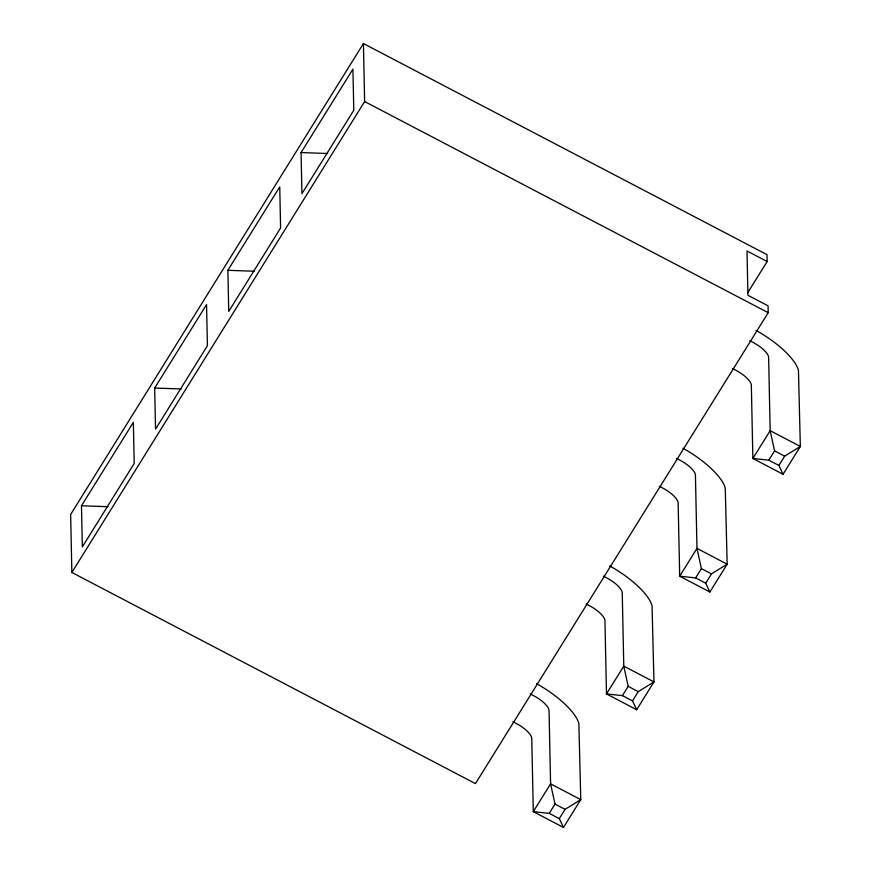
<?xml version="1.0" encoding="UTF-8"?>
<svg xmlns="http://www.w3.org/2000/svg" width="871" height="871" viewBox="0 0 871 871"><rect width="100%" height="100%" fill="white"/><g stroke="black" fill="none" stroke-linecap="round" stroke-linejoin="round"><path stroke-width="1.31" d="M767.144 261.518L767.003 254.67L363.414 43.55L70.649 514.467L71.858 572.476L475.446 783.595L768.211 312.689L768.07 305.83L747.939 295.302L747.013 250.99L767.144 261.518L747.764 292.689M81.482 505.768L133.35 422.337L134.21 463.448L82.342 546.879L81.482 505.768L108.026 506.704M154.679 388.031L206.547 304.61L207.407 345.722L155.539 429.153L154.679 388.031L181.212 388.978M227.864 270.304L279.743 186.873L280.604 227.995L228.735 311.415L227.864 270.304L254.408 271.24M301.061 152.577L352.929 69.147L353.789 110.258L301.921 193.689L301.061 152.577L327.605 153.514M71.858 572.476L364.633 101.559L363.414 43.55M512.91 721.7L516.514 723.594A17.398 5.879 31.9 0 1 531.756 738.336L533.292 811.652L549.242 813.362L555.001 804.085L550.581 783.846L549.046 710.529A17.398 5.879 31.9 0 0 533.803 695.777L530.199 693.893M586.096 603.973L589.711 605.857A17.398 5.879 31.9 0 1 604.953 620.609L606.488 693.926L622.438 695.635L628.198 686.359L623.778 666.119L622.242 592.803A17.398 5.879 31.9 0 0 607 578.05L603.385 576.167M659.293 486.247L662.907 488.13A17.398 5.879 31.9 0 1 678.139 502.883L679.685 576.199L695.624 577.909L701.395 568.632L696.974 548.392L695.428 475.076A17.398 5.879 31.9 0 0 680.197 460.324L676.582 458.44M732.489 368.52L736.093 370.404A17.398 5.879 31.9 0 1 751.335 385.156L752.871 458.473L768.821 460.171L774.58 450.906L770.16 430.666L768.625 357.35A17.398 5.879 31.9 0 0 753.382 342.597L749.779 340.703M563.483 827.45L533.292 811.652L550.581 783.846L580.772 799.643L563.483 827.45L559.302 818.62L565.072 809.355L580.772 799.643L578.856 723.463A52.271 17.67 31.9 0 0 539.443 685.325L536.482 683.681M636.679 709.723L606.488 693.926L623.778 666.119L653.969 681.917L636.679 709.723L632.498 700.894L638.258 691.628L653.969 681.917L652.052 605.737A52.271 17.67 31.9 0 0 612.64 567.587L609.678 565.954M709.876 591.997L679.685 576.199L696.974 548.392L727.165 564.179L709.876 591.997L705.695 583.167L711.455 573.902L727.165 564.179L725.249 488.01A52.271 17.67 31.9 0 0 685.825 449.861L682.864 448.227M783.062 474.27L752.871 458.473L770.16 430.666L800.351 446.453L783.062 474.27L778.881 465.441L784.651 456.175L800.351 446.453L798.446 370.284A52.271 17.67 31.9 0 0 759.022 332.134L756.061 330.501M364.633 101.559L768.211 312.689M774.58 450.906L784.651 456.175M768.821 460.171L778.881 465.441M701.395 568.632L711.455 573.902M695.624 577.909L705.695 583.167M628.198 686.359L638.258 691.628M622.438 695.635L632.498 700.894M555.001 804.085L565.072 809.355M549.242 813.362L559.302 818.62"/></g></svg>
